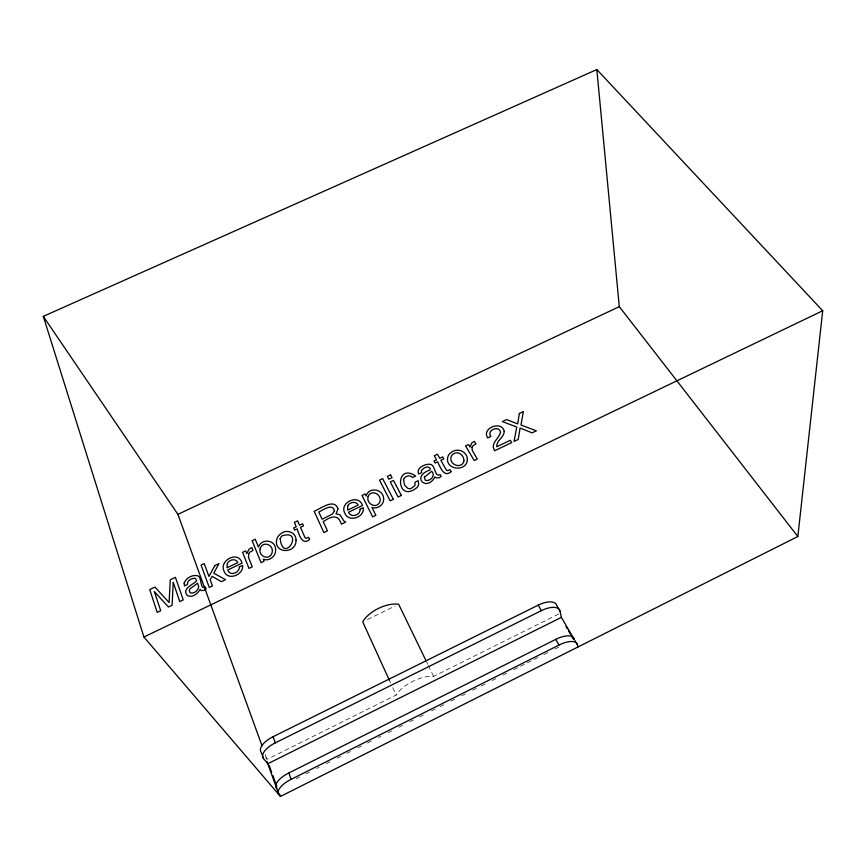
<?xml version="1.0" encoding="UTF-8"?>
<svg xmlns="http://www.w3.org/2000/svg" width="866" height="866" viewBox="0 0 866 866"><rect width="100%" height="100%" fill="white"/><g stroke="black" fill="none" stroke-linecap="round" stroke-linejoin="round"><path stroke-width="0.65" stroke-dasharray="4.33 3.25" d="M296.118 778.815L299.744 776.997M305.785 773.966L310.623 771.53M316.675 768.499L319.089 767.287M326.341 763.65L329.978 761.831M337.231 758.194L340.858 756.375M346.909 753.344L350.535 751.526M357.788 747.888L361.414 746.07M367.465 743.039L372.293 740.614M378.345 737.583L380.759 736.371M388.022 732.733L391.649 730.904M398.901 727.267L402.528 725.448M409.78 721.811L413.418 719.992M419.458 716.961L424.297 714.537M431.549 710.899L435.176 709.081M440.015 706.656L446.066 703.625M450.894 701.2L456.945 698.169M461.784 695.744L465.41 693.926M472.663 690.278L476.289 688.459M481.128 686.034L487.179 683.003M492.018 680.579L498.058 677.548M502.897 675.123L508.948 672.092M513.776 669.667L539.172 656.937M544.01 654.512L550.062 651.47M554.889 649.045L560.941 646.014M558.689 614.059L433.628 676.368A25.753 11.572 -26.7 0 0 396.13 695.041L266.977 759.385L265.57 757.674M367.509 619.515L395.069 606.027M426.635 661.949L427.804 664.352M428.378 665.553L433.628 676.368M389.44 680.405L390.555 682.852M392.785 687.723L396.13 695.041M265.202 754.513L267.053 759.601"/><path stroke-width="1.3" d="M797.846 536.519L822.7 310.742L596.836 69.551L43.3 316.361L143.918 637.019L280.443 796.449L797.846 536.519L619.287 306.661L596.836 69.551M266.901 761.322L279.058 794.826A19.366 8.13 -24 0 1 291.171 779.324L559.003 645.073A18.413 7.913 -29.8 0 1 577.525 644.953L577.947 646.989M276.763 788.515A19.29 8.184 -23.9 0 1 288.811 772.992L555.745 639.389A18.348 7.967 -29.8 0 1 574.245 639.346L561.385 617.361L559.966 611.017L556.784 605.583A18.5 8.508 -29.8 0 0 538.187 605.15L273.082 736.717A19.453 8.736 -23.5 0 0 261.315 752.5L263.524 758.616L267.778 763.758L561.385 617.361M263.524 758.616A19.517 8.682 -23.5 0 1 275.366 742.844L541.358 610.66A18.565 8.454 -29.8 0 1 559.966 611.017M143.918 637.019L822.7 310.742M43.3 316.361L177.909 514.35L619.287 306.661M574.894 640.472L577.525 644.953M565.996 626.551L567.317 628.824M568.648 631.097L570.64 634.497M571.971 636.77L573.292 639.043M538.187 605.15L541.358 610.66M555.745 639.389L559.003 645.073M426.05 660.747L398.663 604.273A24.616 12.373 -26.2 0 0 362.713 621.864L389.44 680.405M288.811 772.992L291.171 779.324M273.082 736.717L275.366 742.844M177.909 514.35L261.976 745.615M269.218 765.566L271.675 772.299M272.812 775.449L276.86 786.566M279.545 793.981L280.443 796.449M360.094 509.23C360.635 515.151 350.903 518.377 348.554 512.217L362.497 505.56C358.816 493.295 338.887 502.594 344.874 513.332C348.706 522.837 364.9 517.283 363.233 507.725L360.094 509.23M296.031 540.124C296.421 554.77 271.762 553.753 277.185 538.111A8.812 7.069 -29.7 0 1 280.887 533.705C286.538 528.812 296.172 532.2 296.031 540.124M184.177 583.034L184.447 585.914L187.521 584.442C186.688 580.556 191.386 578.553 194.514 578.25L195.705 578.65L196.604 580.87C193.27 584.637 181.741 588.415 187.056 595.245C191.83 598.471 197.978 593.773 199.992 589.313L201.107 590.569L203.954 590.406L206.13 589.032L205.383 586.986C200.003 590.374 201.994 578.001 198.206 575.966C193.021 574.147 185.974 577.882 184.177 583.034M275.572 549.878C276.232 556.113 269.023 561.872 263.221 559.133L264.065 561.2L261.045 562.64L252.114 540.709L255.254 539.215L258.469 547.063C261.5 537.992 276.113 539.659 275.572 549.878M337.957 508.916L336.095 513.863L340.132 514.88L343.748 520.834L345.74 522.079L341.377 524.168C338.032 513.516 331.039 516.472 323.213 521.646L327.456 530.836L323.884 532.558L314.131 511.254C319.965 509.251 334.449 497.485 337.957 508.916M173.254 582.439L172.085 605.247L168.448 606.99L154.278 591.478L160.73 610.692L157.201 612.381L149.742 589.573L154.949 587.094L169.097 602.563L170.288 579.787L175.419 577.341L183.246 599.911L179.76 601.578L173.254 582.439M504.228 431.355C504.207 437.482 496.164 440.523 496.77 446.759L510.301 440.274L511.741 442.58L494.692 450.742C489.799 443.381 499.184 438.629 500.559 432.231C499.227 424.903 486.162 430.24 490.849 436.432L487.699 437.936C481.106 428.02 502.053 420.129 504.228 431.355M280.162 538.858C283.615 565.022 305.027 528.942 282.348 535.729A4.882 3.919 -29.7 0 0 280.173 538.858M239.362 566.97C239.676 572.837 229.869 576.648 227.747 569.98L242.015 563.16C238.799 550.094 218.708 560.27 224.023 571.105C227.487 581.367 243.876 574.937 242.588 565.433L239.362 566.97M421.396 470.552L421.59 472.641L418.646 474.048C415.821 467.705 425.282 463.721 430.315 464.284C435.587 465.118 434.645 477.891 440.155 474.6L441.184 476.462L439.149 477.751L436.269 477.967L434.959 476.841C426.851 492.429 410.473 476.538 430.088 469.946L430.056 468.149L427.891 466.85L424.308 467.835L421.396 470.552M260.114 548.882C258.209 556.47 269.456 560.952 272 553.06C274.619 544.866 262.441 540.081 260.114 548.882M383.627 499.325C383.865 505.084 377.154 509.446 371.915 507.411L375.855 515.313L372.64 516.861L362.02 495.449L365.106 493.977L366.101 495.98C368.959 486.216 384.19 489.149 383.627 499.325M368.093 496.608C365.896 504.012 377.002 509.533 379.936 501.674C382.187 494.508 371.092 488.64 368.093 496.608M471.992 447.289L472.349 450.623L477.328 459.056L474.2 460.56L465.594 445.947L468.549 444.539L470.022 447.04L471.808 442.905L474.427 441.4L475.964 443.955L472.998 445.665L471.992 447.289M198.65 586.693C198.346 590.45 193.735 594.336 190.011 592.766L189.264 590.255L190.076 588.761L197.589 583.197L198.65 586.693M467.369 459.943C466.135 472.739 444.117 469.675 447.917 456.62A8.563 6.928 -16.9 0 1 451.218 452.442C457.389 447.213 467.77 451.619 467.369 459.943M403.545 479.461L404.487 485.025L407.713 488.262A4.319 3.507 -20.6 0 0 411.058 488.489L414.922 485.555L415.095 482.156L418.17 480.684L418.646 483.715A7.177 5.846 -20.5 0 1 417.087 487.482C396.022 504.716 394.56 461.589 415.658 476.051L412.595 477.512C410.159 474.297 404.79 475.997 403.545 479.461M519.329 413.493L517.706 423.907L506.599 419.555L502.345 421.58L516.753 427.025L514.058 441.465L518.204 439.484L520.087 428.02L532.07 432.848L536.325 430.803L520.986 425L523.356 411.567L519.329 413.493M334.406 511.005L332.425 514.068L322.109 519.243L318.775 512.023C322.39 510.399 333.194 502.496 334.406 511.005M463.916 461.048C462.011 469.21 449.324 465.28 451.013 457.28A4.741 3.832 -16.9 0 1 452.918 454.314C457.789 450.103 464.414 455.332 463.916 461.048M347.667 506.112L347.656 510.128L358.21 505.084C356.013 500.667 349.409 502.096 347.667 506.112M248.661 553.937L248.553 557.574L252.266 566.851L248.986 568.421L242.588 552.335L245.673 550.873L246.778 553.623L249.094 549.152L251.865 547.583L253.002 550.397L249.873 552.194L248.661 553.937M227.314 563.582L227.011 567.771L237.814 562.619C235.855 557.823 229.079 559.609 227.314 563.582M424.351 477.22L425.249 480.186C430.012 482.102 436.085 475.434 431.69 471.299L424.351 477.22M214.8 565.595L208.955 576.496L204.203 563.625L201.074 565.108L209.269 587.44L212.441 585.925L210.167 579.755L212.138 576.334L221.328 581.671L225.539 579.646L213.794 573.216L218.968 563.614L214.8 565.595M451.056 471.645C444.161 478.249 439.939 466.752 437.687 461.816L435.154 463.018L434.028 461.004L436.551 459.803L434.256 455.722L437.406 454.217L439.712 458.298L442.678 456.88L443.814 458.883L440.848 460.301L446.293 469.946L447.549 470.671L449.93 469.664L451.056 471.645M309.552 539.421C302.364 546.284 298.813 534.127 297.2 528.877L294.602 530.111L293.671 527.968L296.259 526.734L294.343 522.404L297.579 520.867L299.506 525.186L302.548 523.735L303.501 525.868L300.448 527.318L304.994 537.559L306.163 538.349L308.61 537.321L309.552 539.421M393.326 499.292L390.144 500.819L379.503 480.11L382.642 478.606L393.326 499.292M401.348 495.449L398.111 496.997L390.285 481.961L393.489 480.435L401.348 495.449M390.555 474.839L387.362 476.365L388.834 479.19L392.038 477.664L390.555 474.839"/></g></svg>
